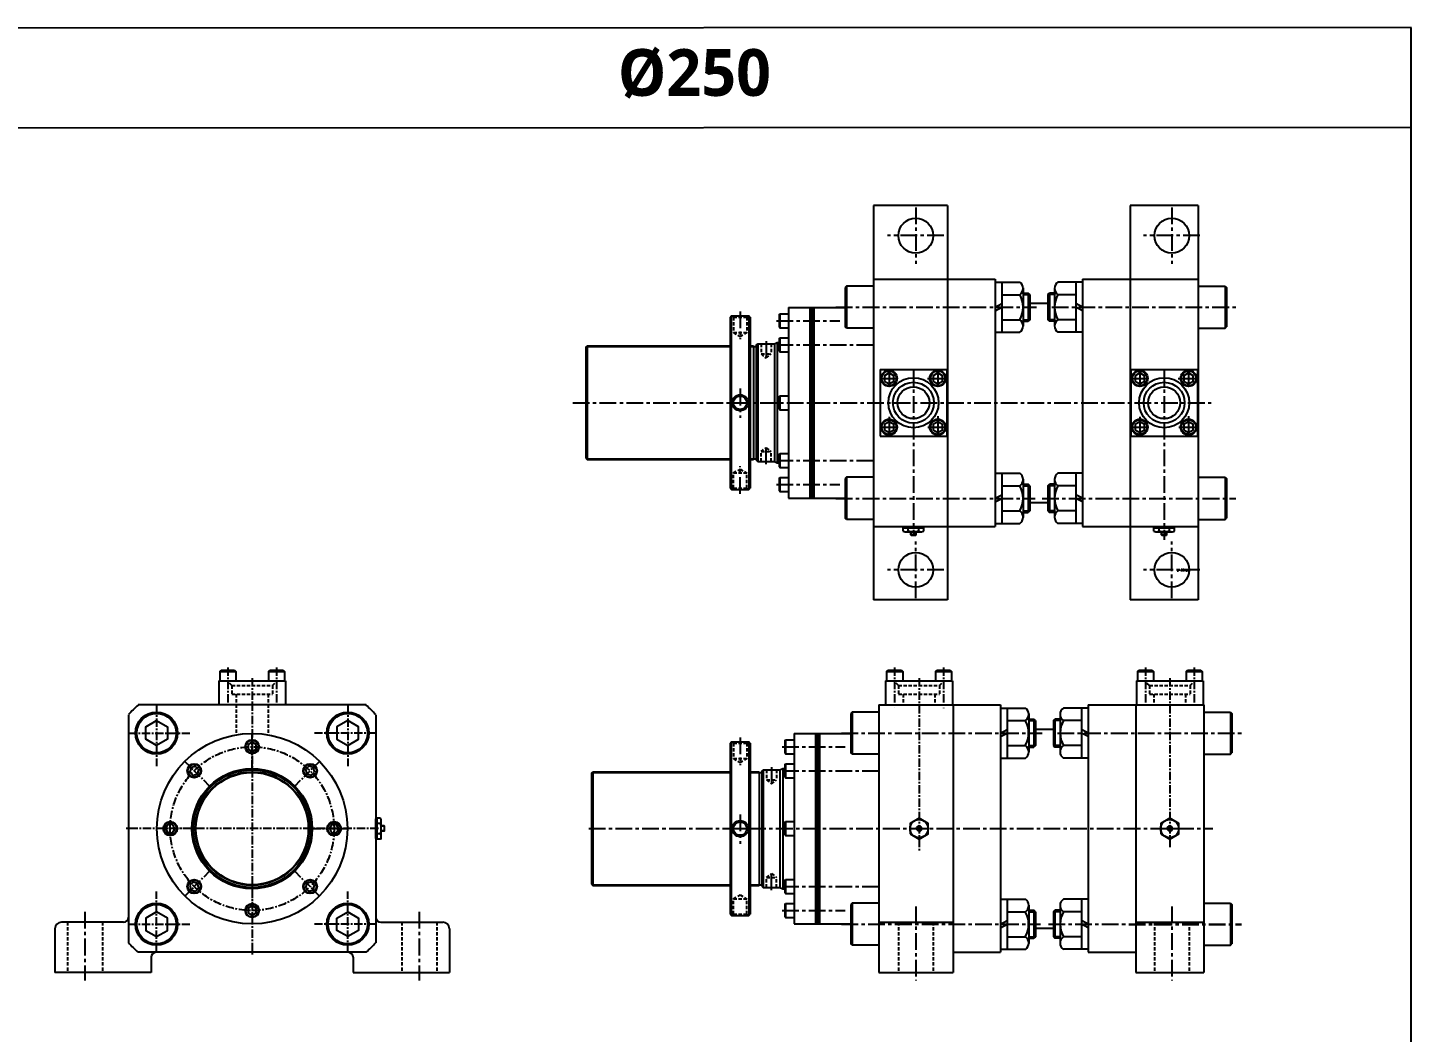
# Model space of a CAD drawing. Extents: x -819 to 10154, y 0 to 4840.
# Drawn here: x 8085 to 10154, y 1503 to 3006 of the extents above; entities that cross this region are included whole.
import ezdxf

# ---------------------------------------------------------------- set-up
doc = ezdxf.new("R2010")
doc.units = 0
doc.header["$LTSCALE"] = 10
doc.header["$MEASUREMENT"] = 0
for name, pattern in [('CENTER', [2, 1.25, -0.25, 0.25, -0.25]), ('CENTERX2', [4, 2.5, -0.5, 0.5, -0.5]), ('HIDDENX2', [0.75, 0.5, -0.25])]:
    doc.linetypes.add(name, pattern=pattern)
doc.layers.get('0').update_dxf_attribs({"linetype": 'CONTINUOUS'})
for name, color, linetype in [('CEN', 1, 'CENTERX2'), ('HID', 2, 'HIDDENX2'), ('ML', 7, 'CONTINUOUS')]:
    doc.layers.add(name, color=color, linetype=linetype)
doc.styles.add('GHS', font='romans', dxfattribs={"bigfont": 'ghs'})
doc.styles.add('문자', font='romans.shx')

msp = doc.modelspace()

# ---------------------------------------------------------------- linework, layer by layer
for p, q in [((10154, 3006.3), (0, 3003.3)), ((10154, 3), (10154, 3006.3)), ((10154, 2856.8), (0, 2853.8))]:
    msp.add_line(p, q)
at = {"color": 7, "linetype": 'Continuous'}
for p, q in [((9393.9, 2253.1), (9393.9, 2258.1)), ((9393.9, 2258.1), (9400.2, 2258.1)), ((9394.9, 2258.1), (9394.9, 2260.1)), ((9394.9, 2260.1), (9424, 2260.1)), ((9400.2, 2258.1), (9425, 2258.1)), ((9401.7, 2253.1), (9401.7, 2258.1)), ((9417.2, 2253.1), (9417.2, 2258.1)), ((9424, 2258.1), (9424, 2260.1)), ((9425, 2253.1), (9425, 2258.1)), ((9768.9, 2253.1), (9768.9, 2258.1)), ((9768.9, 2258.1), (9775.2, 2258.1)), ((9769.9, 2258.1), (9769.9, 2260.1)), ((9769.9, 2260.1), (9799, 2260.1)), ((9775.2, 2258.1), (9800, 2258.1)), ((9776.7, 2253.1), (9776.7, 2258.1)), ((9792.2, 2253.1), (9792.2, 2258.1)), ((9799, 2258.1), (9799, 2260.1)), ((9800, 2253.1), (9800, 2258.1)), ((9397, 2252.1), (9421.9, 2252.1)), ((9405.4, 2252.4), (9405.4, 2252.4)), ((9405.4, 2247.6), (9405.4, 2252.1)), ((9405.4, 2247.6), (9405.9, 2247.1)), ((9413.4, 2247.6), (9405.4, 2247.6)), ((9405.9, 2247.1), (9412.9, 2247.1)), ((9413.4, 2247.6), (9412.9, 2247.1)), ((9413.4, 2247.6), (9413.4, 2252.1)), ((9772, 2252.1), (9796.9, 2252.1)), ((9780.4, 2252.4), (9780.4, 2252.4)), ((9780.4, 2247.6), (9780.4, 2252.1)), ((9780.4, 2247.6), (9780.9, 2247.1)), ((9788.4, 2247.6), (9780.4, 2247.6)), ((9780.9, 2247.1), (9787.9, 2247.1)), ((9788.4, 2247.6), (9787.9, 2247.1)), ((9788.4, 2247.6), (9788.4, 2252.1)), ((8605.3, 1793.3), (8605.3, 1822.4)), ((8607.3, 1822.4), (8605.3, 1822.4)), ((8612.4, 1823.4), (8607.3, 1823.4)), ((8607.3, 1798.6), (8607.3, 1823.4)), ((8612.4, 1815.6), (8607.3, 1815.6)), ((8613.1, 1803.9), (8613.1, 1803.9)), ((8613.3, 1795.4), (8613.3, 1820.3)), ((8617.8, 1811.9), (8613.3, 1811.9)), ((8617.8, 1803.9), (8613.3, 1803.9)), ((8617.8, 1811.9), (8618.3, 1811.4)), ((8617.8, 1811.9), (8617.8, 1803.9)), ((8617.8, 1803.9), (8618.3, 1804.4)), ((8618.3, 1804.4), (8618.3, 1811.4)), ((8607.3, 1793.3), (8605.3, 1793.3)), ((8612.4, 1800.1), (8607.3, 1800.1)), ((8607.3, 1792.3), (8607.3, 1798.6)), ((8612.4, 1792.3), (8607.3, 1792.3))]:
    msp.add_line(p, q, dxfattribs=at)
at = {"color": 1, "linetype": 'CENTER', "ltscale": 5}
for p, q in [((9404.3, 1807.9), (9431.3, 1807.9)), ((9779.3, 1807.9), (9806.3, 1807.9))]:
    msp.add_line(p, q, dxfattribs=at)
at = {"color": 7, "linetype": 'Continuous'}
for points in [[(9404.3, 1800.1), (9417.8, 1792.3), (9431.3, 1800.1), (9431.3, 1815.6), (9417.8, 1823.4), (9404.3, 1815.6)], [(9779.3, 1800.1), (9792.8, 1792.3), (9806.3, 1800.1), (9806.3, 1815.6), (9792.8, 1823.4), (9779.3, 1815.6)], [(9416.3, 1810.4), (9414.9, 1807.9), (9416.3, 1805.4), (9419.2, 1805.4), (9420.6, 1807.9), (9419.2, 1810.4)], [(9791.3, 1810.4), (9789.9, 1807.9), (9791.3, 1805.4), (9794.2, 1805.4), (9795.6, 1807.9), (9794.2, 1810.4)]]:
    msp.add_lwpolyline(points, close=True, dxfattribs=at)
for centre, radius in [((9417.8, 1807.9), 13.5), ((9792.8, 1807.9), 13.5), ((9417.8, 1807.9), 3.5), ((9792.8, 1807.9), 3.5)]:
    msp.add_circle(centre, radius, dxfattribs=at)
for centre, radius, start, end in [((9397, 2257.7), 5.62, 235.6158, 270), ((9397.8, 2260.3), 8.22, 241.7006, 298.2994), ((9409.4, 2283.5), 31.3, 255.6172, 270.0141), ((9409.5, 2283.5), 31.3, 269.9859, 284.3828), ((9421.1, 2260.3), 8.22, 241.7006, 298.2994), ((9772, 2257.7), 5.62, 235.6158, 270), ((9772.8, 2260.3), 8.22, 241.7006, 298.2994), ((9784.4, 2283.5), 31.3, 255.6172, 270.0141), ((9784.5, 2283.5), 31.3, 269.9859, 284.3828), ((9796.1, 2260.3), 8.22, 241.7006, 298.2994), ((8605.1, 1819.5), 8.22, 331.7006, 28.2994), ((8582, 1807.9), 31.3, 359.9859, 14.3828), ((8582, 1807.8), 31.3, 345.6172, 0.0141), ((8605.1, 1796.2), 8.22, 331.7006, 28.2994), ((8607.7, 1795.4), 5.62, 325.6158, 0)]:
    msp.add_arc(centre, radius, start, end, dxfattribs=at)
at = {"layer": 'CEN'}
for p, q in [((9412.8, 2737.3), (9412.8, 2652.9)), ((9795.8, 2737.3), (9795.8, 2652.9)), ((9454.9, 2695.1), (9370.6, 2695.1)), ((9837.9, 2695.1), (9753.6, 2695.1)), ((9293.4, 2588.1), (9593.6, 2588.1)), ((9616.4, 2588.1), (9891.4, 2588.1)), ((9150.1, 2581.5), (9150.1, 2540)), ((9204.4, 2567.6), (9299.2, 2567.6)), ((9188.9, 2537.1), (9188.9, 2509.5)), ((9204.4, 2531.7), (9349.4, 2531.7)), ((9372.9, 2495.1), (9372.9, 2466.4)), ((9409.4, 2495.1), (9409.4, 2247.1)), ((9445.9, 2495.1), (9445.9, 2465.9)), ((9747.9, 2495.1), (9747.9, 2466.4)), ((9784.4, 2495.1), (9784.4, 2240)), ((9820.9, 2495.1), (9820.9, 2465.9)), ((9150.1, 2466.2), (9150.1, 2422.4)), ((9359.4, 2481.6), (9388.1, 2481.6)), ((9430.4, 2481.6), (9459.4, 2481.6)), ((9734.4, 2481.6), (9763.1, 2481.6)), ((9805.4, 2481.6), (9834.4, 2481.6)), ((8900, 2445.1), (9854.6, 2445.1)), ((9138.1, 2445.1), (9162.1, 2445.1)), ((9372.9, 2424.1), (9372.9, 2395.1)), ((9445.9, 2424.8), (9445.9, 2395.1)), ((9747.9, 2424.1), (9747.9, 2395.1)), ((9820.9, 2424.8), (9820.9, 2395.1)), ((9359.4, 2408.6), (9388.1, 2408.6)), ((9431.1, 2408.6), (9459.4, 2408.6)), ((9734.4, 2408.6), (9763.1, 2408.6)), ((9806.1, 2408.6), (9834.4, 2408.6)), ((9188.9, 2353.1), (9188.9, 2380.7)), ((9150.1, 2308.7), (9150.1, 2350.2)), ((9204.4, 2358.5), (9349.4, 2358.5)), ((9204.4, 2322.6), (9299.2, 2322.6)), ((9293.4, 2302.1), (9591.3, 2302.1)), ((9601.9, 2302.1), (9891.4, 2301.7)), ((9412.8, 2152.9), (9412.8, 2237.3)), ((9795.8, 2152.9), (9795.8, 2237.3)), ((9454.9, 2195.1), (9370.6, 2195.1)), ((9837.9, 2195.1), (9753.6, 2195.1)), ((9301.8, 1950.9), (9601.9, 1950.9)), ((9624.8, 1950.9), (9899.8, 1950.9)), ((9150.1, 1944.3), (9150.1, 1902.8)), ((9212.8, 1930.4), (9307.5, 1930.4)), ((9197.3, 1899.9), (9197.3, 1872.2)), ((9212.8, 1894.5), (9357.8, 1894.5)), ((9150.1, 1829), (9150.1, 1785.1)), ((8923.8, 1807.9), (9857, 1807.9)), ((9138.1, 1807.9), (9162.1, 1807.9)), ((9197.3, 1715.9), (9197.3, 1743.5)), ((9212.8, 1721.2), (9357.8, 1721.2)), ((8170.3, 1683.3), (8170.3, 1580.5)), ((8670.3, 1683.3), (8670.3, 1580.5)), ((9212.8, 1685.4), (9307.5, 1685.4)), ((9412.8, 1691.6), (9412.8, 1580.5)), ((9795.8, 1691.6), (9795.8, 1580.5)), ((9301.8, 1664.9), (9599.6, 1664.9)), ((9611.3, 1664.9), (9899.8, 1664.9)), ((9611.3, 1664.9), (9899.8, 1664.5))]:
    msp.add_line(p, q, dxfattribs=at)
at = {"layer": 'HID'}
for p, q in [((9138.1, 2575.1), (9140.1, 2573.1)), ((9140.1, 2573.1), (9160.1, 2573.1)), ((9140.1, 2573.1), (9140.1, 2550.1)), ((9160.1, 2573.1), (9162.1, 2575.1)), ((9160.1, 2573.1), (9160.1, 2550.1)), ((9140.1, 2550.1), (9160.1, 2550.1)), ((9140.1, 2550.1), (9160.1, 2550.1)), ((9140.1, 2550.1), (9150.1, 2544.3)), ((9150.1, 2544.3), (9160.1, 2550.1)), ((9181.4, 2533.1), (9181.4, 2518.1)), ((9196.4, 2533.1), (9196.4, 2518.1)), ((9181.4, 2518.1), (9188.9, 2512.3)), ((9181.4, 2518.1), (9196.4, 2518.1)), ((9188.9, 2512.3), (9196.4, 2518.1)), ((9181.4, 2372.1), (9188.9, 2377.9)), ((9181.4, 2372.1), (9196.4, 2372.1)), ((9181.4, 2357.1), (9181.4, 2372.1)), ((9188.9, 2377.9), (9196.4, 2372.1)), ((9196.4, 2357.1), (9196.4, 2372.1)), ((9140.1, 2340.1), (9150.1, 2345.9)), ((9140.1, 2340.1), (9160.1, 2340.1)), ((9140.1, 2340.1), (9160.1, 2340.1)), ((9140.1, 2317.1), (9140.1, 2340.1)), ((9150.1, 2345.9), (9160.1, 2340.1)), ((9160.1, 2317.1), (9160.1, 2340.1)), ((9138.1, 2315.1), (9140.1, 2317.1)), ((9140.1, 2317.1), (9160.1, 2317.1)), ((9160.1, 2317.1), (9162.1, 2315.1)), ((8389.8, 2021.9), (8382.8, 2028.9)), ((8450.9, 2021.9), (8457.8, 2028.9)), ((9387.2, 2021.9), (9380.3, 2028.9)), ((9448.3, 2021.9), (9455.3, 2028.9)), ((9762.2, 2021.9), (9755.3, 2028.9)), ((9823.3, 2021.9), (9830.3, 2028.9)), ((8389.8, 2021.9), (8450.9, 2021.9)), ((8389.8, 2021.9), (8389.8, 2008.9)), ((8389.8, 2008.9), (8450.9, 2008.9)), ((8396.6, 2008.9), (8396.6, 1948.4)), ((8444.1, 2008.9), (8444.1, 1948.4)), ((8450.9, 2021.9), (8450.9, 2008.9)), ((9387.2, 2021.9), (9387.2, 2008.9)), ((9387.2, 2021.9), (9448.3, 2021.9)), ((9387.2, 2008.9), (9448.3, 2008.9)), ((9394, 2008.9), (9394, 1992.9)), ((9441.5, 2008.9), (9441.5, 1992.9)), ((9448.3, 2021.9), (9448.3, 2008.9)), ((9762.2, 2021.9), (9823.3, 2021.9)), ((9762.2, 2021.9), (9762.2, 2008.9)), ((9762.2, 2008.9), (9823.3, 2008.9)), ((9769, 2008.9), (9769, 1992.9)), ((9816.5, 2008.9), (9816.5, 1992.9)), ((9823.3, 2021.9), (9823.3, 2008.9)), ((9138.1, 1937.9), (9140.1, 1935.9)), ((9140.1, 1935.9), (9160.1, 1935.9)), ((9140.1, 1935.9), (9140.1, 1912.9)), ((9160.1, 1935.9), (9162.1, 1937.9)), ((9160.1, 1935.9), (9160.1, 1912.9)), ((9140.1, 1912.9), (9160.1, 1912.9)), ((9140.1, 1912.9), (9160.1, 1912.9)), ((9140.1, 1912.9), (9150.1, 1907)), ((9150.1, 1907), (9160.1, 1912.9)), ((9189.8, 1895.9), (9189.8, 1880.9)), ((9204.8, 1895.9), (9204.8, 1880.9)), ((9189.8, 1880.9), (9204.8, 1880.9)), ((9189.8, 1880.9), (9197.3, 1875)), ((9197.3, 1875), (9204.8, 1880.9)), ((9189.8, 1734.9), (9197.3, 1740.7)), ((9197.3, 1740.7), (9204.8, 1734.9)), ((9189.8, 1734.9), (9204.8, 1734.9)), ((9189.8, 1719.9), (9189.8, 1734.9)), ((9204.8, 1719.9), (9204.8, 1734.9)), ((9140.1, 1702.9), (9150.1, 1708.7)), ((9140.1, 1702.9), (9160.1, 1702.9)), ((9140.1, 1702.9), (9160.1, 1702.9)), ((9140.1, 1679.9), (9140.1, 1702.9)), ((9150.1, 1708.7), (9160.1, 1702.9)), ((9160.1, 1679.9), (9160.1, 1702.9)), ((9138.1, 1677.9), (9140.1, 1679.9)), ((9140.1, 1679.9), (9160.1, 1679.9)), ((9160.1, 1679.9), (9162.1, 1677.9)), ((8144.3, 1667.9), (8144.3, 1592.9)), ((8196.3, 1667.9), (8196.3, 1592.9)), ((8644.3, 1667.9), (8644.3, 1592.9)), ((8696.3, 1667.9), (8696.3, 1592.9)), ((9386.8, 1667.9), (9386.8, 1592.9)), ((9438.8, 1667.9), (9438.8, 1592.9)), ((9769.8, 1667.9), (9769.8, 1592.9)), ((9821.8, 1667.9), (9821.8, 1592.9))]:
    msp.add_line(p, q, dxfattribs=at)
at = {"layer": 'ML'}
for p, q in [((9349.4, 2740.1), (9349.4, 2150.1)), ((9460.4, 2740.1), (9349.4, 2740.1)), ((9460.4, 2740.1), (9460.4, 2150.1)), ((9733.4, 2740.1), (9733.4, 2150.1)), ((9835.4, 2740.1), (9733.4, 2740.1)), ((9835.4, 2740.1), (9835.4, 2150.1)), ((9349.4, 2630.1), (9531.4, 2630.1)), ((9531.4, 2630.1), (9531.4, 2260.1)), ((9662.4, 2630.1), (9835.4, 2630.1)), ((9662.4, 2630.1), (9662.4, 2260.1)), ((9309.4, 2619.6), (9307.4, 2617.6)), ((9307.4, 2617.6), (9307.4, 2558.6)), ((9309.4, 2619.6), (9309.4, 2556.6)), ((9349.4, 2619.6), (9309.4, 2619.6)), ((9349.4, 2619.6), (9309.4, 2619.6)), ((9531.4, 2625.6), (9568.4, 2625.6)), ((9541.4, 2625.6), (9541.4, 2550.6)), ((9573.4, 2616.9), (9573.4, 2559.6)), ((9573.4, 2609.1), (9581.2, 2609.1)), ((9581.2, 2609.1), (9581.2, 2567.1)), ((9583.4, 2606.9), (9581.2, 2609.1)), ((9610.4, 2606.9), (9612.7, 2609.1)), ((9620.4, 2609.1), (9612.7, 2609.1)), ((9612.7, 2609.1), (9612.7, 2567.1)), ((9620.4, 2616.9), (9620.4, 2559.6)), ((9662.4, 2625.6), (9625.4, 2625.6)), ((9652.4, 2625.6), (9652.4, 2550.6)), ((9835.4, 2619.6), (9875.4, 2619.6)), ((9835.4, 2619.6), (9875.4, 2619.6)), ((9875.4, 2619.6), (9875.4, 2556.6)), ((9875.4, 2619.6), (9877.4, 2617.6)), ((9877.4, 2617.6), (9877.4, 2558.6)), ((9222.4, 2587.6), (9307.4, 2587.6)), ((9222.4, 2587.6), (9222.4, 2302.6)), ((9254.4, 2587.6), (9254.4, 2302.6)), ((9256.4, 2587.6), (9256.4, 2302.6)), ((9258.4, 2587.6), (9258.4, 2302.6)), ((9260.4, 2587.6), (9260.4, 2302.6)), ((9541.4, 2606.8), (9568.4, 2606.8)), ((9573.4, 2587.6), (9573.4, 2587.6)), ((9583.4, 2606.9), (9583.4, 2569.4)), ((9583.4, 2594.1), (9610.4, 2594.1)), ((9610.4, 2606.9), (9610.4, 2569.4)), ((9652.4, 2606.8), (9625.4, 2606.8)), ((9137.1, 2575.1), (9135.1, 2573.1)), ((9135.1, 2573.1), (9135.1, 2317.1)), ((9137.1, 2575.1), (9163.1, 2575.1)), ((9137.1, 2315.1), (9137.1, 2575.1)), ((9165.1, 2573.1), (9163.1, 2575.1)), ((9163.1, 2575.1), (9163.1, 2315.1)), ((9165.1, 2573.1), (9165.1, 2317.1)), ((9208.4, 2577.1), (9209.4, 2578.1)), ((9208.4, 2577.1), (9208.4, 2558.1)), ((9209.4, 2578.1), (9222.4, 2578.1)), ((9209.4, 2578.1), (9209.4, 2557.1)), ((9541.4, 2569.4), (9568.4, 2569.4)), ((9573.4, 2567.1), (9581.2, 2567.1)), ((9583.4, 2569.4), (9581.2, 2567.1)), ((9610.4, 2569.4), (9612.7, 2567.1)), ((9620.4, 2567.1), (9612.7, 2567.1)), ((9652.4, 2569.4), (9625.4, 2569.4)), ((9208.4, 2558.1), (9209.4, 2557.1)), ((9209.4, 2557.1), (9222.4, 2557.1)), ((9309.4, 2556.6), (9307.4, 2558.6)), ((9349.4, 2556.6), (9309.4, 2556.6)), ((9531.4, 2550.6), (9568.4, 2550.6)), ((9662.4, 2550.6), (9625.4, 2550.6)), ((9835.4, 2556.6), (9875.4, 2556.6)), ((9875.4, 2556.6), (9877.4, 2558.6)), ((8919.4, 2528.1), (8921.4, 2530.1)), ((8919.4, 2528.1), (8919.4, 2362.1)), ((8921.4, 2530.1), (9135.1, 2530.1)), ((8921.4, 2530.1), (8921.4, 2360.1)), ((9165.1, 2530.1), (9170.4, 2530.1)), ((9170.4, 2530.1), (9170.4, 2360.1)), ((9174.4, 2531.1), (9176.4, 2533.1)), ((9174.4, 2531.1), (9174.4, 2359.1)), ((9176.4, 2533.1), (9176.4, 2357.1)), ((9176.4, 2533.1), (9201.4, 2533.1)), ((9201.4, 2533.1), (9205.4, 2535.1)), ((9201.4, 2533.1), (9201.4, 2357.1)), ((9205.4, 2535.1), (9205.4, 2355.1)), ((9205.4, 2535.1), (9208.4, 2535.1)), ((9208.4, 2541.2), (9209.4, 2542.2)), ((9208.4, 2541.2), (9208.4, 2522.2)), ((9209.4, 2542.2), (9222.4, 2542.2)), ((9209.4, 2542.2), (9209.4, 2521.2)), ((9208.4, 2522.2), (9209.4, 2521.2)), ((9209.4, 2521.2), (9222.4, 2521.2)), ((9359.4, 2495.1), (9359.4, 2395.1)), ((9359.4, 2495.1), (9459.4, 2495.1)), ((9459.4, 2495.1), (9459.4, 2395.1)), ((9734.4, 2495.1), (9734.4, 2395.1)), ((9734.4, 2495.1), (9834.4, 2495.1)), ((9834.4, 2495.1), (9834.4, 2395.1)), ((9208.4, 2454.6), (9209.4, 2455.6)), ((9208.4, 2454.6), (9208.4, 2435.6)), ((9209.4, 2455.6), (9209.4, 2434.6)), ((9209.4, 2455.6), (9222.4, 2455.6)), ((9208.4, 2435.6), (9209.4, 2434.6)), ((9209.4, 2434.6), (9222.4, 2434.6)), ((9359.4, 2395.1), (9459.4, 2395.1)), ((9734.4, 2395.1), (9834.4, 2395.1)), ((8919.4, 2362.1), (8921.4, 2360.1)), ((8921.4, 2360.1), (9135.1, 2360.1)), ((9165.1, 2360.1), (9170.4, 2360.1)), ((9208.4, 2368), (9209.4, 2369)), ((9208.4, 2368), (9208.4, 2349)), ((9209.4, 2369), (9222.4, 2369)), ((9209.4, 2369), (9209.4, 2348)), ((9174.4, 2359.1), (9176.4, 2357.1)), ((9176.4, 2357.1), (9201.4, 2357.1)), ((9201.4, 2357.1), (9205.4, 2355.1)), ((9205.4, 2355.1), (9208.4, 2355.1)), ((9208.4, 2349), (9209.4, 2348)), ((9209.4, 2348), (9222.4, 2348)), ((9531.4, 2339.6), (9568.4, 2339.6)), ((9541.4, 2339.6), (9541.4, 2264.6)), ((9662.4, 2339.6), (9625.4, 2339.6)), ((9652.4, 2339.6), (9652.4, 2264.6)), ((9208.4, 2332.1), (9209.4, 2333.1)), ((9208.4, 2332.1), (9208.4, 2313.1)), ((9209.4, 2333.1), (9222.4, 2333.1)), ((9209.4, 2333.1), (9209.4, 2312.1)), ((9309.4, 2333.6), (9307.4, 2331.6)), ((9307.4, 2331.6), (9307.4, 2272.6)), ((9309.4, 2333.6), (9309.4, 2270.6)), ((9349.4, 2333.6), (9309.4, 2333.6)), ((9349.4, 2333.6), (9309.4, 2333.6)), ((9541.4, 2320.8), (9568.4, 2320.8)), ((9573.4, 2330.9), (9573.4, 2273.6)), ((9573.4, 2323.1), (9581.2, 2323.1)), ((9581.2, 2323.1), (9581.2, 2281.1)), ((9583.4, 2320.9), (9581.2, 2323.1)), ((9583.4, 2320.9), (9583.4, 2283.4)), ((9610.4, 2320.9), (9612.7, 2323.1)), ((9610.4, 2320.9), (9610.4, 2283.4)), ((9612.7, 2323.1), (9612.7, 2281.1)), ((9620.4, 2323.1), (9612.7, 2323.1)), ((9620.4, 2330.9), (9620.4, 2273.6)), ((9652.4, 2320.8), (9625.4, 2320.8)), ((9835.4, 2333.6), (9875.4, 2333.6)), ((9875.4, 2333.6), (9875.4, 2270.6)), ((9875.4, 2333.6), (9877.4, 2331.6)), ((9877.4, 2331.6), (9877.4, 2272.6)), ((9135.1, 2317.1), (9137.1, 2315.1)), ((9137.1, 2315.1), (9163.1, 2315.1)), ((9163.1, 2315.1), (9165.1, 2317.1)), ((9208.4, 2313.1), (9209.4, 2312.1)), ((9209.4, 2312.1), (9222.4, 2312.1)), ((9222.4, 2302.6), (9307.4, 2302.6)), ((9573.4, 2301.6), (9573.4, 2301.6)), ((9541.4, 2283.4), (9568.4, 2283.4)), ((9573.4, 2281.1), (9581.2, 2281.1)), ((9583.4, 2283.4), (9581.2, 2281.1)), ((9583.4, 2296.1), (9610.4, 2296.1)), ((9610.4, 2283.4), (9612.7, 2281.1)), ((9620.4, 2281.1), (9612.7, 2281.1)), ((9652.4, 2283.4), (9625.4, 2283.4)), ((9309.4, 2270.6), (9307.4, 2272.6)), ((9349.4, 2270.6), (9309.4, 2270.6)), ((9349.4, 2260.1), (9531.4, 2260.1)), ((9531.4, 2264.6), (9568.4, 2264.6)), ((9662.4, 2264.6), (9625.4, 2264.6)), ((9662.4, 2260.1), (9835.4, 2260.1)), ((9835.4, 2270.6), (9875.4, 2270.6)), ((9875.4, 2270.6), (9877.4, 2272.6)), ((9460.4, 2150.1), (9349.4, 2150.1)), ((9835.4, 2150.1), (9733.4, 2150.1)), ((8370.3, 2028.9), (8470.3, 2028.9)), ((8370.3, 2028.9), (8370.3, 1992.9)), ((8371.8, 2042.9), (8373.8, 2044.9)), ((8371.8, 2042.9), (8395.8, 2042.9)), ((8371.8, 2042.9), (8371.8, 2028.9)), ((8373.8, 2044.9), (8393.8, 2044.9)), ((8393.8, 2044.9), (8395.8, 2042.9)), ((8395.8, 2042.9), (8395.8, 2028.9)), ((8444.8, 2042.9), (8446.8, 2044.9)), ((8444.8, 2042.9), (8468.8, 2042.9)), ((8444.8, 2042.9), (8444.8, 2028.9)), ((8446.8, 2044.9), (8466.8, 2044.9)), ((8466.8, 2044.9), (8468.8, 2042.9)), ((8468.8, 2042.9), (8468.8, 2028.9)), ((8470.3, 2028.9), (8470.3, 1992.9)), ((9367.8, 2028.9), (9467.8, 2028.9)), ((9367.8, 2028.9), (9367.8, 1992.9)), ((9369.3, 2042.9), (9371.3, 2044.9)), ((9369.3, 2042.9), (9369.3, 2028.9)), ((9369.3, 2042.9), (9393.3, 2042.9)), ((9371.3, 2044.9), (9391.3, 2044.9)), ((9391.3, 2044.9), (9393.3, 2042.9)), ((9393.3, 2042.9), (9393.3, 2028.9)), ((9442.3, 2042.9), (9444.3, 2044.9)), ((9442.3, 2042.9), (9442.3, 2028.9)), ((9442.3, 2042.9), (9466.3, 2042.9)), ((9444.3, 2044.9), (9464.3, 2044.9)), ((9464.3, 2044.9), (9466.3, 2042.9)), ((9466.3, 2042.9), (9466.3, 2028.9)), ((9467.8, 2028.9), (9467.8, 1992.9)), ((9742.8, 2028.9), (9842.8, 2028.9)), ((9742.8, 2028.9), (9742.8, 1992.9)), ((9744.3, 2042.9), (9746.3, 2044.9)), ((9744.3, 2042.9), (9768.3, 2042.9)), ((9744.3, 2042.9), (9744.3, 2028.9)), ((9746.3, 2044.9), (9766.3, 2044.9)), ((9766.3, 2044.9), (9768.3, 2042.9)), ((9768.3, 2042.9), (9768.3, 2028.9)), ((9817.3, 2042.9), (9819.3, 2044.9)), ((9817.3, 2042.9), (9841.3, 2042.9)), ((9817.3, 2042.9), (9817.3, 2028.9)), ((9819.3, 2044.9), (9839.3, 2044.9)), ((9839.3, 2044.9), (9841.3, 2042.9)), ((9841.3, 2042.9), (9841.3, 2028.9)), ((9842.8, 2028.9), (9842.8, 1992.9)), ((8590.9, 1992.9), (8249.8, 1992.9)), ((9357.8, 1992.9), (9539.8, 1992.9)), ((9357.8, 1992.9), (9357.8, 1592.9)), ((9357.8, 1992.9), (9539.8, 1992.9)), ((9357.8, 1992.9), (9539.8, 1992.9)), ((9468.8, 1992.9), (9468.8, 1622.9)), ((9468.8, 1992.9), (9468.8, 1592.9)), ((9539.8, 1992.9), (9539.8, 1622.9)), ((9539.8, 1988.4), (9576.8, 1988.4)), ((9549.8, 1988.4), (9549.8, 1913.4)), ((9670.8, 1988.4), (9633.8, 1988.4)), ((9660.8, 1988.4), (9660.8, 1913.4)), ((9670.8, 1992.9), (9670.8, 1622.9)), ((9670.8, 1992.9), (9843.8, 1992.9)), ((9670.8, 1992.9), (9843.8, 1992.9)), ((9670.8, 1992.9), (9843.8, 1992.9)), ((9741.8, 1992.9), (9741.8, 1592.9)), ((9843.8, 1992.9), (9843.8, 1592.9)), ((9843.8, 1992.9), (9843.8, 1622.9)), ((8235.3, 1978.4), (8235.3, 1637.3)), ((8605.3, 1978.4), (8605.3, 1637.3)), ((9317.8, 1982.4), (9315.8, 1980.4)), ((9315.8, 1980.4), (9315.8, 1921.4)), ((9317.8, 1982.4), (9317.8, 1919.4)), ((9357.8, 1982.4), (9317.8, 1982.4)), ((9357.8, 1982.4), (9317.8, 1982.4)), ((9549.8, 1969.6), (9576.8, 1969.6)), ((9581.8, 1979.6), (9581.8, 1922.3)), ((9581.8, 1971.9), (9589.5, 1971.9)), ((9589.5, 1971.9), (9589.5, 1929.9)), ((9591.8, 1969.6), (9589.5, 1971.9)), ((9591.8, 1969.6), (9591.8, 1932.1)), ((9618.8, 1969.6), (9621, 1971.9)), ((9618.8, 1969.6), (9618.8, 1932.1)), ((9628.8, 1971.9), (9621, 1971.9)), ((9621, 1971.9), (9621, 1929.9)), ((9628.8, 1979.6), (9628.8, 1922.3)), ((9660.8, 1969.6), (9633.8, 1969.6)), ((9843.8, 1982.4), (9883.8, 1982.4)), ((9843.8, 1982.4), (9883.8, 1982.4)), ((9883.8, 1982.4), (9883.8, 1919.4)), ((9883.8, 1982.4), (9885.8, 1980.4)), ((9885.8, 1980.4), (9885.8, 1921.4)), ((9230.8, 1950.4), (9230.8, 1665.4)), ((9230.8, 1950.4), (9315.8, 1950.4)), ((9262.8, 1950.4), (9262.8, 1665.4)), ((9264.8, 1950.4), (9264.8, 1665.4)), ((9266.8, 1950.4), (9266.8, 1665.4)), ((9268.8, 1950.4), (9268.8, 1665.4)), ((9581.8, 1950.4), (9581.8, 1950.4)), ((9591.8, 1956.9), (9618.8, 1956.9)), ((9137.1, 1937.9), (9135.1, 1935.9)), ((9135.1, 1935.9), (9135.1, 1679.9)), ((9137.1, 1937.9), (9163.1, 1937.9)), ((9137.1, 1677.9), (9137.1, 1937.9)), ((9165.1, 1935.9), (9163.1, 1937.9)), ((9163.1, 1937.9), (9163.1, 1677.9)), ((9165.1, 1935.9), (9165.1, 1679.9)), ((9216.8, 1939.9), (9217.8, 1940.9)), ((9216.8, 1939.9), (9216.8, 1920.9)), ((9217.8, 1940.9), (9230.8, 1940.9)), ((9217.8, 1940.9), (9217.8, 1919.9)), ((9549.8, 1932.1), (9576.8, 1932.1)), ((9581.8, 1929.9), (9589.5, 1929.9)), ((9591.8, 1932.1), (9589.5, 1929.9)), ((9618.8, 1932.1), (9621, 1929.9)), ((9628.8, 1929.9), (9621, 1929.9)), ((9660.8, 1932.1), (9633.8, 1932.1)), ((9216.8, 1920.9), (9217.8, 1919.9)), ((9216.8, 1904), (9217.8, 1905)), ((9216.8, 1904), (9216.8, 1885)), ((9217.8, 1919.9), (9230.8, 1919.9)), ((9217.8, 1905), (9230.8, 1905)), ((9217.8, 1905), (9217.8, 1884)), ((9317.8, 1919.4), (9315.8, 1921.4)), ((9357.8, 1919.4), (9317.8, 1919.4)), ((9539.8, 1913.4), (9576.8, 1913.4)), ((9670.8, 1913.4), (9633.8, 1913.4)), ((9843.8, 1919.4), (9883.8, 1919.4)), ((9883.8, 1919.4), (9885.8, 1921.4)), ((8927.8, 1890.9), (8929.8, 1892.9)), ((8927.8, 1890.9), (8927.8, 1724.9)), ((8929.8, 1892.9), (9135.1, 1892.9)), ((8929.8, 1892.9), (8929.8, 1722.9)), ((9165.1, 1892.9), (9178.8, 1892.9)), ((9178.8, 1892.9), (9178.8, 1722.9)), ((9182.8, 1893.9), (9184.8, 1895.9)), ((9182.8, 1893.9), (9182.8, 1721.9)), ((9184.8, 1895.9), (9209.8, 1895.9)), ((9184.8, 1895.9), (9184.8, 1719.9)), ((9209.8, 1895.9), (9213.8, 1897.9)), ((9209.8, 1895.9), (9209.8, 1719.9)), ((9213.8, 1897.9), (9216.8, 1897.9)), ((9213.8, 1897.9), (9213.8, 1717.9)), ((9216.8, 1885), (9217.8, 1884)), ((9217.8, 1884), (9230.8, 1884)), ((9216.8, 1817.4), (9217.8, 1818.4)), ((9216.8, 1817.4), (9216.8, 1798.4)), ((9217.8, 1818.4), (9217.8, 1797.4)), ((9217.8, 1818.4), (9230.8, 1818.4)), ((9216.8, 1798.4), (9217.8, 1797.4)), ((9217.8, 1797.4), (9230.8, 1797.4)), ((8927.8, 1724.9), (8929.8, 1722.9)), ((8929.8, 1722.9), (9135.1, 1722.9)), ((9165.1, 1722.9), (9178.8, 1722.9)), ((9182.8, 1721.9), (9184.8, 1719.9)), ((9184.8, 1719.9), (9209.8, 1719.9)), ((9209.8, 1719.9), (9213.8, 1717.9)), ((9213.8, 1717.9), (9216.8, 1717.9)), ((9216.8, 1730.7), (9217.8, 1731.7)), ((9216.8, 1730.7), (9216.8, 1711.7)), ((9217.8, 1731.7), (9230.8, 1731.7)), ((9217.8, 1731.7), (9217.8, 1710.7)), ((9216.8, 1711.7), (9217.8, 1710.7)), ((9217.8, 1710.7), (9230.8, 1710.7)), ((9539.8, 1702.4), (9576.8, 1702.4)), ((9549.8, 1702.4), (9549.8, 1627.4)), ((9670.8, 1702.4), (9633.8, 1702.4)), ((9660.8, 1702.4), (9660.8, 1627.4)), ((9135.1, 1679.9), (9137.1, 1677.9)), ((9137.1, 1677.9), (9163.1, 1677.9)), ((9163.1, 1677.9), (9165.1, 1679.9)), ((9216.8, 1694.9), (9217.8, 1695.9)), ((9216.8, 1694.9), (9216.8, 1675.9)), ((9217.8, 1695.9), (9230.8, 1695.9)), ((9217.8, 1695.9), (9217.8, 1674.9)), ((9317.8, 1696.4), (9315.8, 1694.4)), ((9315.8, 1694.4), (9315.8, 1635.4)), ((9317.8, 1696.4), (9317.8, 1633.4)), ((9357.8, 1696.4), (9317.8, 1696.4)), ((9357.8, 1696.4), (9317.8, 1696.4)), ((9549.8, 1683.6), (9576.8, 1683.6)), ((9581.8, 1693.6), (9581.8, 1636.3)), ((9581.8, 1685.9), (9589.5, 1685.9)), ((9589.5, 1685.9), (9589.5, 1643.9)), ((9591.8, 1683.6), (9589.5, 1685.9)), ((9591.8, 1683.6), (9591.8, 1646.1)), ((9618.8, 1683.6), (9621, 1685.9)), ((9618.8, 1683.6), (9618.8, 1646.1)), ((9621, 1685.9), (9621, 1643.9)), ((9628.8, 1685.9), (9621, 1685.9)), ((9628.8, 1693.6), (9628.8, 1636.3)), ((9660.8, 1683.6), (9633.8, 1683.6)), ((9843.8, 1696.4), (9883.8, 1696.4)), ((9883.8, 1696.4), (9883.8, 1633.4)), ((9883.8, 1696.4), (9885.8, 1694.4)), ((9885.8, 1694.4), (9885.8, 1635.4)), ((8125.3, 1657.9), (8125.3, 1592.9)), ((8227.8, 1667.9), (8135.3, 1667.9)), ((8612.8, 1667.9), (8705.3, 1667.9)), ((8715.3, 1657.9), (8715.3, 1592.9)), ((9216.8, 1675.9), (9217.8, 1674.9)), ((9217.8, 1674.9), (9230.8, 1674.9)), ((9230.8, 1665.4), (9315.8, 1665.4)), ((9357.8, 1667.9), (9468.8, 1667.9)), ((9581.8, 1664.4), (9581.8, 1664.4)), ((9591.8, 1658.9), (9618.8, 1658.9)), ((9741.8, 1667.9), (9843.8, 1667.9)), ((9317.8, 1633.4), (9315.8, 1635.4)), ((9549.8, 1646.1), (9576.8, 1646.1)), ((9581.8, 1643.9), (9589.5, 1643.9)), ((9591.8, 1646.1), (9589.5, 1643.9)), ((9618.8, 1646.1), (9621, 1643.9)), ((9628.8, 1643.9), (9621, 1643.9)), ((9660.8, 1646.1), (9633.8, 1646.1)), ((9883.8, 1633.4), (9885.8, 1635.4)), ((8590.9, 1622.9), (8249.8, 1622.9)), ((8269.3, 1615.4), (8269.3, 1592.9)), ((8571.3, 1615.4), (8571.3, 1592.9)), ((9357.8, 1633.4), (9317.8, 1633.4)), ((9468.8, 1622.9), (9539.8, 1622.9)), ((9468.8, 1622.9), (9539.8, 1622.9)), ((9468.8, 1622.9), (9539.8, 1622.9)), ((9539.8, 1627.4), (9576.8, 1627.4)), ((9670.8, 1627.4), (9633.8, 1627.4)), ((9670.8, 1622.9), (9741.8, 1622.9)), ((9670.8, 1622.9), (9741.8, 1622.9)), ((9670.8, 1622.9), (9741.8, 1622.9)), ((9843.8, 1633.4), (9883.8, 1633.4)), ((8269.3, 1592.9), (8125.3, 1592.9)), ((8571.3, 1592.9), (8715.3, 1592.9)), ((9357.8, 1592.9), (9468.8, 1592.9)), ((9741.8, 1592.9), (9843.8, 1592.9))]:
    msp.add_line(p, q, dxfattribs=at)
at = {"layer": 'ML', "color": 2}
for p, q in [((9531.4, 2588.2), (9541.4, 2593.5)), ((9531.4, 2582.8), (9541.4, 2588.1)), ((9573.4, 2606.9), (9583.4, 2606.9)), ((9620.4, 2606.9), (9610.4, 2606.9)), ((9662.4, 2588.2), (9652.4, 2593.5)), ((9662.4, 2582.8), (9652.4, 2588.1)), ((9573.4, 2569.4), (9583.4, 2569.4)), ((9620.4, 2569.4), (9610.4, 2569.4)), ((8920.4, 2529.1), (9135.1, 2529.1)), ((9165.1, 2529.1), (9174.4, 2529.1)), ((8920.4, 2361.1), (9135.1, 2361.1)), ((9165.1, 2361.1), (9174.4, 2361.1)), ((9573.4, 2320.9), (9583.4, 2320.9)), ((9620.4, 2320.9), (9610.4, 2320.9)), ((9531.4, 2302.2), (9541.4, 2307.5)), ((9531.4, 2296.8), (9541.4, 2302.1)), ((9662.4, 2302.2), (9652.4, 2307.5)), ((9662.4, 2296.8), (9652.4, 2302.1)), ((9573.4, 2283.4), (9583.4, 2283.4)), ((9620.4, 2283.4), (9610.4, 2283.4)), ((9405.9, 2252.3), (9405.9, 2252.3)), ((9405.9, 2247.1), (9405.9, 2252.1)), ((9412.9, 2247.1), (9412.9, 2252.1)), ((9780.9, 2252.3), (9780.9, 2252.3)), ((9780.9, 2247.1), (9780.9, 2252.1)), ((9787.9, 2247.1), (9787.9, 2252.1)), ((9581.8, 1969.6), (9591.8, 1969.6)), ((9628.8, 1969.6), (9618.8, 1969.6)), ((9539.8, 1951), (9549.8, 1956.3)), ((9539.8, 1945.6), (9549.8, 1950.9)), ((9670.8, 1951), (9660.8, 1956.3)), ((9670.8, 1945.6), (9660.8, 1950.9)), ((9581.8, 1932.1), (9591.8, 1932.1)), ((9628.8, 1932.1), (9618.8, 1932.1)), ((8928.8, 1891.9), (9135.1, 1891.9)), ((9165.1, 1891.9), (9182.8, 1891.9)), ((8613.1, 1804.4), (8613.1, 1804.4)), ((8618.3, 1811.4), (8613.3, 1811.4)), ((8618.3, 1804.4), (8613.3, 1804.4)), ((8928.8, 1723.9), (9135.1, 1723.9)), ((9165.1, 1723.9), (9182.8, 1723.9)), ((9581.8, 1683.6), (9591.8, 1683.6)), ((9628.8, 1683.6), (9618.8, 1683.6)), ((9539.8, 1665), (9549.8, 1670.3)), ((9539.8, 1659.6), (9549.8, 1664.9)), ((9670.8, 1665), (9660.8, 1670.3)), ((9670.8, 1659.6), (9660.8, 1664.9)), ((9581.8, 1646.1), (9591.8, 1646.1)), ((9628.8, 1646.1), (9618.8, 1646.1))]:
    msp.add_line(p, q, dxfattribs=at)
at = {"layer": 'ML', "color": 1, "linetype": 'CENTER'}
for p, q in [((8383.8, 2048.9), (8383.8, 1992.9)), ((8456.8, 2048.9), (8456.8, 1992.9)), ((9381.3, 2048.9), (9381.3, 1988.8)), ((9454.3, 2048.9), (9454.3, 1988)), ((9756.3, 2048.9), (9756.3, 1992.9)), ((9829.3, 2048.9), (9829.3, 1992.9)), ((8420.3, 2032.9), (8420.3, 1988.9)), ((9417.8, 2032.9), (9417.8, 1774.6)), ((9792.8, 2032.9), (9792.8, 1778.4)), ((8277.3, 1992.9), (8277.3, 1901.6)), ((8420.3, 1996.9), (8420.3, 1618.9)), ((8563.3, 1992.9), (8563.3, 1901.6)), ((8235.3, 1950.9), (8327.3, 1950.9)), ((8420.3, 1897.9), (8420.3, 1950.4)), ((8605.3, 1950.9), (8513.4, 1950.9)), ((8356.7, 1871.5), (8319.6, 1908.6)), ((8484, 1871.5), (8521.1, 1908.6)), ((8609.3, 1807.9), (8231.3, 1807.9)), ((8330.3, 1807.9), (8277.8, 1807.9)), ((8510.3, 1807.9), (8562.8, 1807.9)), ((8356.7, 1744.2), (8319.6, 1707.1)), ((8484, 1744.2), (8521.1, 1707.1)), ((8420.3, 1717.9), (8420.3, 1665.4)), ((8277.3, 1622.9), (8277.3, 1714.1)), ((8563.3, 1622.9), (8563.3, 1714.1)), ((8235.3, 1664.9), (8327.3, 1664.9)), ((8605.3, 1664.9), (8513.4, 1664.9))]:
    msp.add_line(p, q, dxfattribs=at)
at = {"layer": 'ML'}
for points in [[(9365.9, 2477.6), (9372.9, 2473.5), (9379.9, 2477.6), (9379.9, 2485.6), (9372.9, 2489.7), (9365.9, 2485.6)], [(9438.9, 2477.6), (9445.9, 2473.5), (9452.9, 2477.6), (9452.9, 2485.6), (9445.9, 2489.7), (9438.9, 2485.6)], [(9740.9, 2477.6), (9747.9, 2473.5), (9754.9, 2477.6), (9754.9, 2485.6), (9747.9, 2489.7), (9740.9, 2485.6)], [(9813.9, 2477.6), (9820.9, 2473.5), (9827.9, 2477.6), (9827.9, 2485.6), (9820.9, 2489.7), (9813.9, 2485.6)], [(9365.9, 2404.6), (9372.9, 2400.5), (9379.9, 2404.6), (9379.9, 2412.6), (9372.9, 2416.7), (9365.9, 2412.6)], [(9438.9, 2404.6), (9445.9, 2400.5), (9452.9, 2404.6), (9452.9, 2412.6), (9445.9, 2416.7), (9438.9, 2412.6)], [(9740.9, 2404.6), (9747.9, 2400.5), (9754.9, 2404.6), (9754.9, 2412.6), (9747.9, 2416.7), (9740.9, 2412.6)], [(9813.9, 2404.6), (9820.9, 2400.5), (9827.9, 2404.6), (9827.9, 2412.6), (9820.9, 2416.7), (9813.9, 2412.6)], [(8277.3, 1969.5), (8293.5, 1960.2), (8293.5, 1941.6), (8277.3, 1932.3), (8261.2, 1941.6), (8261.2, 1960.2)], [(8563.3, 1969.5), (8547.2, 1960.2), (8547.2, 1941.6), (8563.3, 1932.3), (8579.5, 1941.6), (8579.5, 1960.2)], [(8426.4, 1933.7), (8420.5, 1937.3), (8414.4, 1934), (8414.3, 1927), (8420.2, 1923.4), (8426.3, 1926.7)], [(8335.7, 1901.1), (8328.9, 1899.5), (8327, 1892.8), (8331.8, 1887.8), (8338.5, 1889.5), (8340.5, 1896.1)], [(8513.6, 1892.5), (8512, 1899.3), (8505.3, 1901.2), (8500.3, 1896.4), (8501.9, 1889.7), (8508.6, 1887.7)], [(8294.5, 1813.9), (8290.9, 1808), (8294.2, 1801.9), (8301.2, 1801.8), (8304.8, 1807.7), (8301.5, 1813.8)], [(8546.2, 1801.8), (8549.8, 1807.7), (8546.5, 1813.8), (8539.5, 1813.9), (8535.9, 1808), (8539.2, 1801.9)], [(8327.1, 1723.2), (8328.7, 1716.5), (8335.4, 1714.5), (8340.4, 1719.3), (8338.7, 1726), (8332.1, 1728)], [(8505, 1714.6), (8511.7, 1716.2), (8513.7, 1722.9), (8508.9, 1727.9), (8502.2, 1726.3), (8500.2, 1719.6)], [(8277.3, 1646.3), (8293.5, 1655.6), (8293.5, 1674.2), (8277.3, 1683.5), (8261.2, 1674.2), (8261.2, 1655.6)], [(8414.3, 1682), (8420.2, 1678.4), (8426.3, 1681.7), (8426.4, 1688.7), (8420.5, 1692.3), (8414.4, 1689)], [(8563.3, 1646.3), (8547.2, 1655.6), (8547.2, 1674.2), (8563.3, 1683.5), (8579.5, 1674.2), (8579.5, 1655.6)]]:
    msp.add_lwpolyline(points, close=True, dxfattribs=at)
for centre, radius in [((9412.8, 2695.1), 26), ((9795.8, 2695.1), 26), ((9372.9, 2481.6), 12), ((9372.9, 2481.6), 11), ((9445.9, 2481.6), 12), ((9445.9, 2481.6), 11), ((9747.9, 2481.6), 12), ((9747.9, 2481.6), 11), ((9820.9, 2481.6), 12), ((9820.9, 2481.6), 11), ((9409.4, 2445.1), 37.5), ((9409.4, 2445.1), 30.6), ((9409.4, 2445.1), 23.8), ((9784.4, 2445.1), 37.5), ((9784.4, 2445.1), 30.6), ((9784.4, 2445.1), 23.8), ((9150.1, 2445.1), 12), ((9150.1, 2445.1), 10), ((9372.9, 2408.6), 12), ((9372.9, 2408.6), 11), ((9445.9, 2408.6), 12), ((9445.9, 2408.6), 11), ((9747.9, 2408.6), 12), ((9747.9, 2408.6), 11), ((9820.9, 2408.6), 12), ((9820.9, 2408.6), 11), ((9412.8, 2195.1), 26), ((9795.8, 2195.1), 26), ((8277.3, 1950.9), 31.5), ((8277.3, 1950.9), 29.5), ((8563.3, 1950.9), 31.5), ((8563.3, 1950.9), 29.5), ((8420.3, 1807.9), 142.5), ((8420.3, 1930.4), 10.5), ((8420.3, 1930.4), 9.5), ((8333.7, 1894.5), 10.5), ((8333.7, 1894.5), 9.5), ((8507, 1894.5), 10.5), ((8507, 1894.5), 9.5), ((8420.3, 1807.9), 90), ((8420.3, 1807.9), 88), ((8420.3, 1807.9), 84), ((8297.8, 1807.9), 10.5), ((8297.8, 1807.9), 9.5), ((8542.8, 1807.9), 10.5), ((8542.8, 1807.9), 9.5), ((9150.1, 1807.9), 12), ((9150.1, 1807.9), 10), ((8333.7, 1721.2), 10.5), ((8333.7, 1721.2), 9.5), ((8507, 1721.2), 10.5), ((8507, 1721.2), 9.5), ((8277.3, 1664.9), 31.5), ((8277.3, 1664.9), 29.5), ((8420.3, 1685.4), 10.5), ((8420.3, 1685.4), 9.5), ((8563.3, 1664.9), 31.5), ((8563.3, 1664.9), 29.5)]:
    msp.add_circle(centre, radius, dxfattribs=at)
at = {"layer": 'ML', "color": 1, "linetype": 'CENTER'}
msp.add_circle((8420.3, 1807.9), 122.5, dxfattribs=at)
at = {"layer": 'ML', "color": 2}
msp.add_circle((8420.3, 1807.9), 85, dxfattribs=at)
at = {"layer": 'ML'}
for centre, radius, start, end in [((9562.2, 2616.2), 11.3, 303.7041, 56.2959), ((9631.7, 2616.2), 11.3, 123.7041, 236.2959), ((9535.8, 2588.1), 37.6, 330.1219, 29.8781), ((9658.1, 2588.1), 37.6, 150.1219, 209.8781), ((9562.2, 2560), 11.3, 303.81, 56.19), ((9631.7, 2560), 11.3, 123.81, 236.19), ((9562.2, 2330.2), 11.3, 303.7041, 56.2959), ((9631.7, 2330.2), 11.3, 123.7041, 236.2959), ((9535.8, 2302.1), 37.6, 330.1219, 29.8781), ((9658.1, 2302.1), 37.6, 150.1219, 209.8781), ((9562.2, 2274), 11.3, 303.81, 56.19), ((9631.7, 2274), 11.3, 123.81, 236.19), ((8420.3, 1807.9), 251.6, 132.6752, 137.3248), ((8420.3, 1807.9), 251.6, 42.6752, 47.3248), ((9570.5, 1979), 11.3, 303.7041, 56.2959), ((9640, 1979), 11.3, 123.7041, 236.2959), ((9544.1, 1950.9), 37.6, 330.1219, 29.8781), ((9666.4, 1950.9), 37.6, 150.1219, 209.8781), ((9570.5, 1922.7), 11.3, 303.81, 56.19), ((9640, 1922.7), 11.3, 123.81, 236.19), ((9570.5, 1693), 11.3, 303.7041, 56.2959), ((9640, 1693), 11.3, 123.7041, 236.2959), ((9544.1, 1664.9), 37.6, 330.1219, 29.8781), ((9666.4, 1664.9), 37.6, 150.1219, 209.8781), ((8135.3, 1657.9), 10, 90, 180), ((8227.8, 1675.4), 7.5, 270, 0), ((8612.8, 1675.4), 7.5, 180, 270), ((8705.3, 1657.9), 10, 0, 90), ((8420.3, 1807.9), 251.6, 222.6752, 227.3248), ((8420.3, 1807.9), 251.6, 312.6752, 317.3248), ((8420.3, 1807.9), 251.6, 312.6752, 317.3248), ((9570.5, 1636.7), 11.3, 303.81, 56.19), ((9640, 1636.7), 11.3, 123.81, 236.19), ((8276.8, 1615.4), 7.5, 90, 180), ((8563.8, 1615.4), 7.5, 0, 90)]:
    msp.add_arc(centre, radius, start, end, dxfattribs=at)
at = {"layer": 'ML', "color": 2}
for centre in [(9417.8, 1807.9), (9792.8, 1807.9)]:
    msp.add_arc(centre, 4, 270, 180, dxfattribs=at)

# ---------------------------------------------------------------- texts
at = {"insert": (8967.3, 2974.2), "char_height": 70, "attachment_point": 1, "style": '문자'}
msp.add_mtext_dynamic_manual_height_columns('{\\fMalgun Gothic|b1|i0|c129|p50;%%C250}', width=124.533, gutter_width=16, heights=[-75.6], dxfattribs=at)
at = {"insert": (9803.4, 2194.6), "char_height": 3, "attachment_point": 4, "style": 'GHS'}
msp.add_mtext('\\A1;{\\C4;2-\\Fromans,ghs|c129;SSA20}', dxfattribs=at)

doc.saveas('drawing.dxf')
